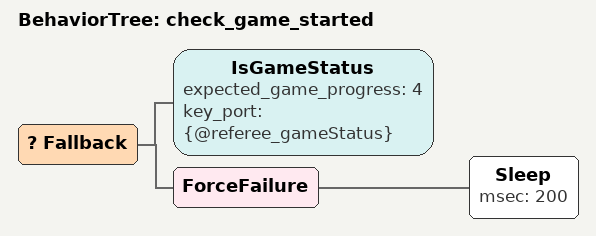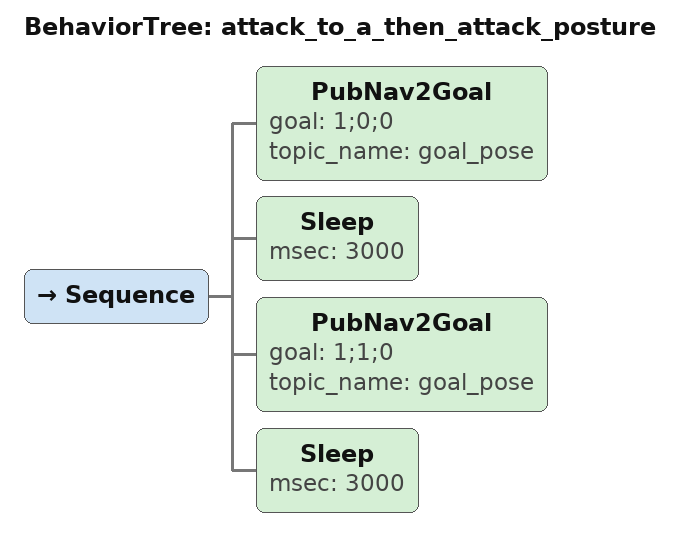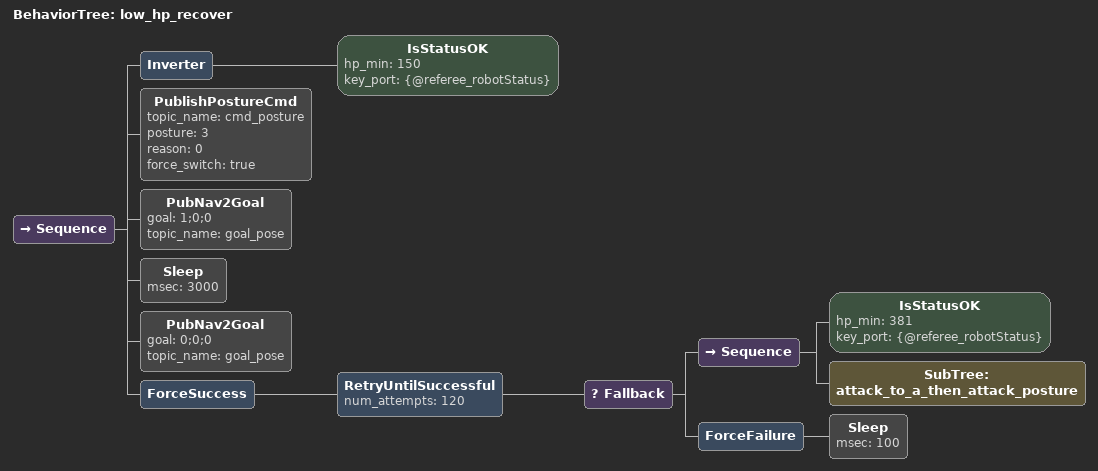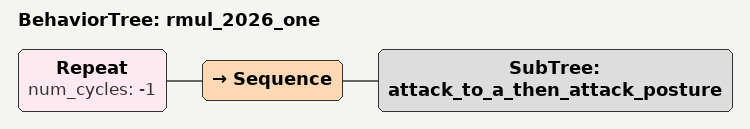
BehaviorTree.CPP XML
<?xml version="1.0" encoding="UTF-8"?>
<root BTCPP_format="4">
	<BehaviorTree ID="check_game_started">
		<Fallback>
			<IsGameStatus
				expected_game_progress="4"
				key_port="{@referee_gameStatus}"/>
			<ForceFailure>
				<Sleep msec="200"/>
			</ForceFailure>
		</Fallback>
	</BehaviorTree>

	<BehaviorTree ID="attack_to_a_then_attack_posture">
		<Sequence>
			<!-- 保守中心点 -->

			<!-- 激进中心点 -->

			<PubNav2Goal goal="1;0;0" topic_name="goal_pose"/>
			<Sleep msec="3000"/>
			<!-- 7秒延时期间每100ms检测一次中心增益点；检测到即刻发布攻击姿态 -->
			<PubNav2Goal goal="1;1;0" topic_name="goal_pose"/>
			<Sleep msec="3000"/>
			<!-- 第一次到达攻击点后的延时完成后再发布一次攻击姿态，防止未检测到rfid无法发布攻击姿态 -->
		</Sequence>
	</BehaviorTree>

	<BehaviorTree ID="low_hp_recover">
		<Sequence> <!-- 如果有一个子节点返回 FAILURE，则停止执行并返回 FAILURE-->
			<Inverter>
				<IsStatusOK
					hp_min="150"
					key_port="{@referee_robotStatus}"/>
			</Inverter>

			<PublishPostureCmd topic_name="cmd_posture" posture="3" reason="0" force_switch="true"/>
			<PubNav2Goal goal="1;0;0" topic_name="goal_pose"/>
			<Sleep msec="3000"/>
			<PubNav2Goal goal="0;0;0" topic_name="goal_pose"/>
			<!-- 12秒检测窗口：每100ms检测一次，血量>380时立即切换攻击子树 -->
			<ForceSuccess>
				<RetryUntilSuccessful num_attempts="120">
					<Fallback>
						<Sequence>
							<IsStatusOK
								hp_min="381"
								key_port="{@referee_robotStatus}"/>
							<SubTree ID="attack_to_a_then_attack_posture"/>
						</Sequence>
						<ForceFailure>
							<Sleep msec="100"/>
						</ForceFailure>
					</Fallback>
				</RetryUntilSuccessful>
			</ForceSuccess>

		</Sequence>
	</BehaviorTree>

	<BehaviorTree ID="rmul_2026_one">
		<Repeat num_cycles="-1"> <!-- 无限循环 -->
			<Sequence> <!-- ReactiveSequence: 第一个子节点失败，中断后续任务，返回失败。若SUCCESS，则继续执行后续子节点。 -->
				<!-- ReactiveFallback: 第一个子节点失败，继续执行后续子节点。若SUCCESS，则中断后续任务，返回成功。 -->
				<SubTree ID="attack_to_a_then_attack_posture"/>	<!-- 低优先级：进攻 -->
			</Sequence>
		</Repeat>
	</BehaviorTree>
</root>
